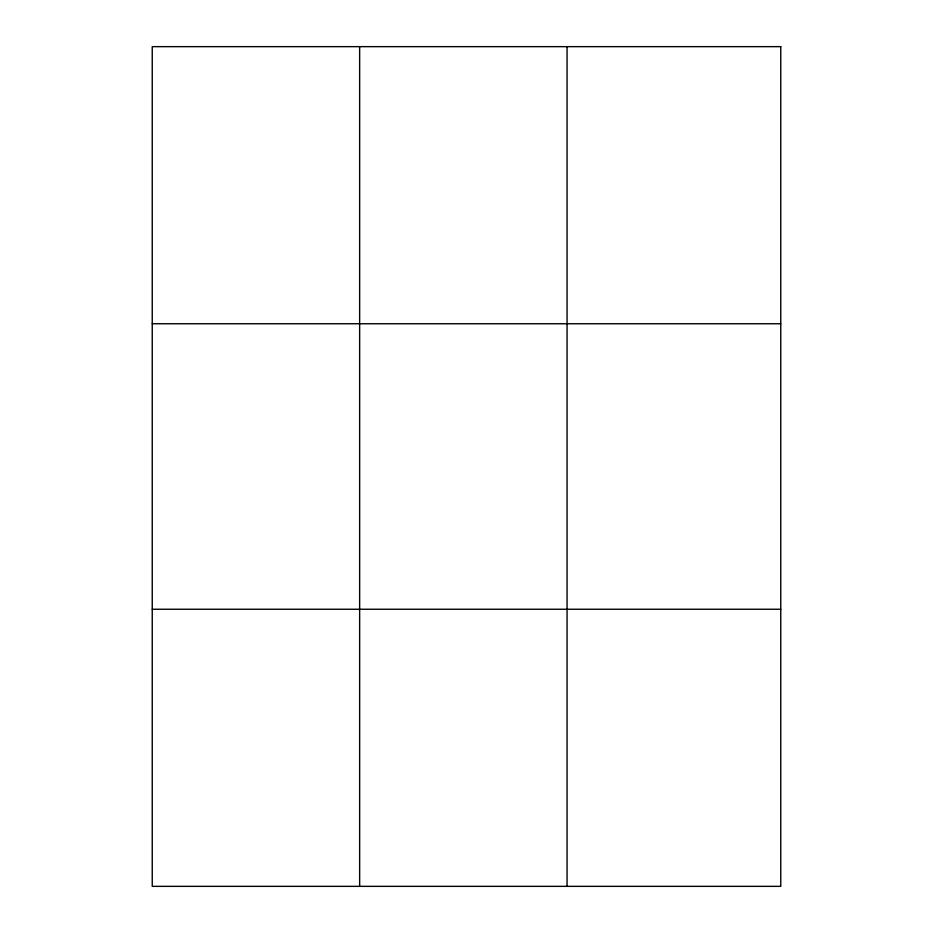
<?xml version="1.0" encoding="UTF-8"?>
<svg xmlns="http://www.w3.org/2000/svg" width="933" height="933" viewBox="0 0 933 933"><rect width="100%" height="100%" fill="white"/><g stroke="black" fill="none" stroke-linecap="round" stroke-linejoin="round"><path stroke-width="1.4" d="M359.648 886.35L359.648 46.65M567.066 886.35L567.066 46.65M152.242 323.751L780.758 323.751M152.242 609.249L780.758 609.249M780.758 46.65L780.758 886.35L152.242 886.35L152.242 46.65L780.758 46.65"/></g></svg>
